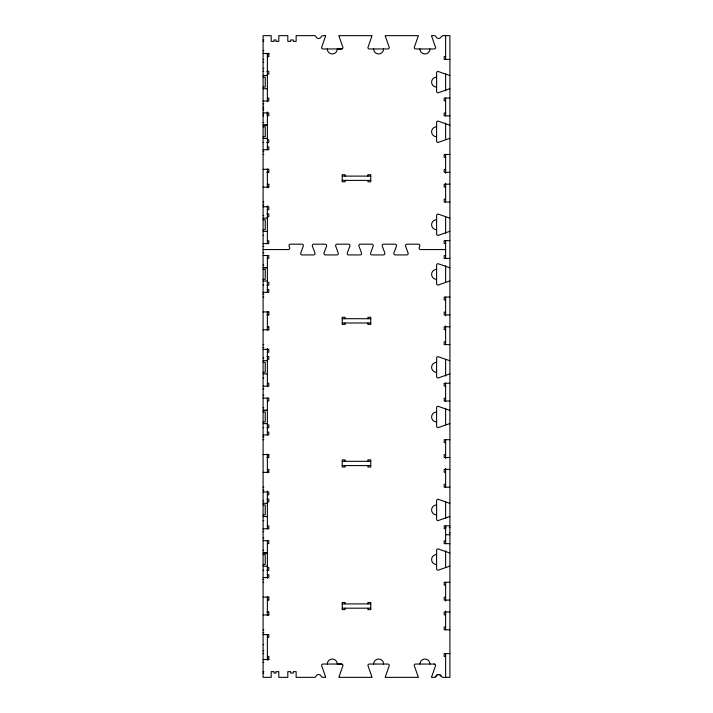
<?xml version="1.0" encoding="UTF-8"?>
<svg xmlns="http://www.w3.org/2000/svg" width="713" height="713" viewBox="0 0 713 713"><rect width="100%" height="100%" fill="white"/><g stroke="black" fill="none" stroke-linecap="round" stroke-linejoin="round"><path stroke-width="1.07" d="M435.696 676.78L436.294 675.648A2.852 2.852 0 0 1 441.276 676.396L442.621 677.35L449.903 677.35L449.903 35.65L442.621 35.65L441.276 36.604A2.852 2.852 0 0 1 435.893 36.604A1.426 1.426 0 0 0 434.547 35.65L431.543 35.65A1.435 1.435 0 0 0 431.606 36.06L435.616 47.53A1.426 1.426 0 0 1 434.19 48.956L415.652 48.956A1.426 1.426 0 0 1 414.226 47.53L418.246 36.06A1.426 1.426 0 0 0 418.308 35.65L385.225 35.65A1.435 1.435 0 0 0 385.278 36.06L389.298 47.53A1.426 1.426 0 0 1 387.872 48.956L369.334 48.956A1.426 1.426 0 0 1 367.908 47.53L371.928 36.06A1.426 1.426 0 0 0 371.981 35.65L338.898 35.65A1.435 1.435 0 0 0 338.96 36.06L342.98 47.53A1.426 1.426 0 0 1 341.554 48.956L323.016 48.956A1.426 1.426 0 0 1 321.59 47.53L325.6 36.06A1.426 1.426 0 0 0 325.663 35.65L322.24 35.712L321.313 36.604A2.852 2.852 0 0 1 315.93 36.604A1.426 1.426 0 0 0 314.585 35.65L296.136 35.65L296.136 41.354L293.284 41.354L293.284 39.928L290.663 39.928L290.663 41.354L287.811 41.354L287.811 35.65L278.801 35.65L278.801 41.354L275.949 41.354L275.949 39.928L274.033 39.928L274.033 41.354L271.181 41.354L271.181 35.65L263.097 35.65L263.097 677.35L271.181 677.35L271.181 671.646L274.033 671.646L274.033 673.072L275.949 673.072L275.949 671.646L278.801 671.646L278.801 677.35L287.811 677.35L287.811 671.646L290.663 671.646L290.663 673.072L293.284 673.072L293.284 671.646L296.136 671.646L296.136 677.35L314.585 677.35A1.426 1.426 0 0 0 315.93 676.396A2.852 2.852 0 0 1 321.313 676.396L322.24 677.288L325.663 677.35A1.426 1.426 0 0 0 325.6 676.94L321.59 665.47A1.426 1.426 0 0 1 323.016 664.044L341.554 664.044A1.426 1.426 0 0 1 342.98 665.47L338.96 676.94A1.435 1.435 0 0 0 338.898 677.35L371.981 677.35A1.426 1.426 0 0 0 371.928 676.94L367.908 665.47A1.426 1.426 0 0 1 369.334 664.044L387.872 664.044A1.426 1.426 0 0 1 389.298 665.47L385.278 676.94A1.435 1.435 0 0 0 385.225 677.35L418.308 677.35A1.426 1.426 0 0 0 418.246 676.94L414.226 665.47A1.426 1.426 0 0 1 415.652 664.044L434.502 664.079M341.812 48.939L337.276 48.956A4.991 4.991 0 0 1 332.285 53.947A4.991 4.991 0 0 1 327.294 48.956M263.097 39.928L263.81 39.928M263.097 41.354L263.81 41.354M263.097 50.623L263.81 50.623M263.097 53.475L268.801 53.475M267.375 53.947L268.801 53.947M267.375 56.327L268.801 56.327L268.801 53.234M267.375 56.568L268.801 56.568M445.625 56.568L444.199 56.568L444.199 59.42L449.903 59.42M263.097 59.42L263.81 59.42M263.097 62.272L263.81 62.272M263.097 68.448L263.81 68.448M263.097 71.3L263.81 71.3M266.903 71.3L268.801 71.3L268.801 74.152L267.375 74.152M263.097 75.444L267.375 75.507M263.097 77.138L265.236 77.138L265.236 87.12L263.097 87.12M263.097 88.742L267.375 88.742M449.903 98.037L444.199 98.037L444.199 100.889L445.625 100.889M267.375 98.153L268.801 98.153L268.801 101.005L263.097 101.005M263.097 103.857L263.81 103.857M263.097 106.95L263.632 106.95M263.097 108.866L263.632 108.866M263.097 110.043L263.81 110.043M263.097 112.895L268.801 112.895L268.801 115.747L267.375 115.747M445.625 113.01L444.199 113.01L444.199 115.862L449.903 115.862M263.097 114.027L263.632 114.027M266.84 114.027L267.375 114.027M263.097 115.862L263.632 115.862M263.097 122.502L263.81 122.502M266.662 125.096L263.097 125.096L267.375 125.158M263.097 126.78L265.236 126.78L265.236 136.762L263.097 136.762M263.097 138.393L267.375 138.456M267.375 139.748L268.801 139.748L268.801 142.6L266.903 142.6M263.097 142.466L263.81 142.466M267.375 146.878L268.801 146.878L268.801 149.73L263.097 149.73M263.097 151.628L263.81 151.628M263.097 154.48L263.81 154.48M449.903 154.48L444.199 154.48L444.199 157.332L445.625 157.332M263.097 169.338L268.801 169.338L268.801 172.305L266.903 172.305M267.375 169.453L268.801 169.453M445.625 169.453L444.199 169.453L444.199 172.305L449.903 172.305M267.375 172.189L268.801 172.189M342.24 176.111L370.76 176.111M342.24 180.389L370.76 180.389M449.903 184.195L444.199 184.195L444.199 187.047L445.625 187.047M267.375 184.311L268.801 184.311M267.375 187.047L268.801 187.047M263.097 187.162L268.801 187.162L268.801 184.195M445.625 199.168L444.199 199.168L444.199 202.02L449.903 202.02M263.097 202.02L263.81 202.02M263.097 204.872L263.81 204.872M263.097 206.77L268.801 206.77L268.801 209.622L267.375 209.622M266.903 213.9L268.801 213.9L268.801 216.752L267.375 216.752M263.097 215.46L263.81 215.46M263.097 218.107L267.375 218.107M263.097 219.738L265.236 219.738L265.236 229.72L263.097 229.72M263.097 231.342L267.375 231.404M263.097 235.424L263.81 235.424M449.903 240.637L444.199 240.637L444.199 243.489L445.625 243.489M267.375 240.753L268.801 240.753L268.801 243.605L263.097 243.605M263.097 246.457L263.81 246.457M263.097 249.55L288.319 249.55A1.426 1.426 0 0 0 289.656 247.634L289.059 246.012A1.426 1.426 0 0 1 290.432 244.176L301.956 244.176A1.426 1.426 0 0 1 303.319 246.012L300.708 253.088A1.426 1.426 0 0 0 302.071 254.924L313.604 254.924A1.426 1.426 0 0 0 314.968 253.088L312.356 246.012A1.426 1.426 0 0 1 313.72 244.176L325.244 244.176A1.426 1.426 0 0 1 326.616 246.012L323.996 253.088A1.426 1.426 0 0 0 325.369 254.924L336.892 254.924A1.426 1.426 0 0 0 338.256 253.088L335.645 246.012A1.426 1.426 0 0 1 337.008 244.176L348.541 244.176A1.426 1.426 0 0 1 349.905 246.012L347.293 253.088A1.426 1.426 0 0 0 348.657 254.924L360.181 254.924A1.426 1.426 0 0 0 361.553 253.088L358.933 246.012A1.426 1.426 0 0 1 360.306 244.176L371.829 244.176A1.426 1.426 0 0 1 373.193 246.012L370.582 253.088A1.426 1.426 0 0 0 371.945 254.924L383.478 254.924A1.426 1.426 0 0 0 384.842 253.088L382.23 246.012A1.426 1.426 0 0 1 383.594 244.176L395.118 244.176A1.426 1.426 0 0 1 396.49 246.012L393.87 253.088A1.426 1.426 0 0 0 395.243 254.924L406.766 254.924A1.426 1.426 0 0 0 408.13 253.088L405.519 246.012A1.426 1.426 0 0 1 406.882 244.176L418.415 244.176A1.426 1.426 0 0 1 419.779 246.012L419.182 247.634A1.426 1.426 0 0 0 420.518 249.55L445.625 249.55M263.097 252.643L263.81 252.643M263.097 255.495L268.801 255.495L268.801 258.347L267.375 258.347M445.625 255.611L444.199 255.611L444.199 258.462L449.903 258.462M263.097 265.102L263.81 265.102M266.662 267.696L263.097 267.696L267.375 267.758M263.097 269.38L265.236 269.38L265.236 279.362L263.097 279.362M263.097 280.993L267.375 281.056M267.375 282.348L268.801 282.348L268.801 285.2L266.903 285.2M263.097 285.066L263.81 285.066M267.375 289.478L268.801 289.478L268.801 292.33L263.097 292.33M263.097 294.228L263.81 294.228M263.097 297.08L263.81 297.08M449.903 297.08L444.199 297.08L444.199 299.932L445.625 299.932M263.097 311.938L268.801 311.938L268.801 314.905L266.903 314.905M267.375 312.053L268.801 312.053M445.625 312.053L444.199 312.053L444.199 314.905L449.903 314.905M267.375 314.789L268.801 314.789M342.24 318.711L370.76 318.711M342.24 322.989L370.76 322.989M449.903 326.795L444.199 326.795L444.199 329.647L445.625 329.647M267.375 326.911L268.801 326.911M267.375 329.647L268.801 329.647M263.097 329.762L268.801 329.762L268.801 326.795M445.625 341.768L444.199 341.768L444.199 344.62L449.903 344.62M263.097 344.62L263.81 344.62M263.097 347.472L263.81 347.472M263.097 349.37L268.801 349.37L268.801 352.222L267.375 352.222M266.903 356.5L268.801 356.5L268.801 359.352L267.375 359.352M263.097 358.06L263.81 358.06M263.097 360.644L267.375 360.707M263.097 362.338L265.236 362.338L265.236 372.32L263.097 372.32M263.097 373.942L267.375 373.942M263.097 378.024L263.81 378.024M449.903 383.238L444.199 383.238L444.199 386.089L445.625 386.089M267.375 383.353L268.801 383.353L268.801 386.205L263.097 386.205M263.097 389.057L263.81 389.057M263.097 395.243L263.81 395.243M263.097 398.095L268.801 398.095L268.801 400.947L267.375 400.947M445.625 398.211L444.199 398.211L444.199 401.062L449.903 401.062M263.097 407.702L263.81 407.702M266.662 410.296L263.097 410.296L267.375 410.358M263.097 411.98L265.236 411.98L265.236 421.962L263.097 421.962M263.097 423.593L267.375 423.656M267.375 424.948L268.801 424.948L268.801 427.8L266.903 427.8M263.097 427.666L263.81 427.666M267.375 432.078L268.801 432.078L268.801 434.93L263.097 434.93M263.097 436.828L263.81 436.828M263.097 439.68L263.81 439.68M449.903 439.68L444.199 439.68L444.199 442.532L445.625 442.532M263.097 454.537L268.801 454.537L268.801 457.505L266.903 457.505M267.375 454.653L268.801 454.653M445.625 454.653L444.199 454.653L444.199 457.505L449.903 457.505M267.375 457.39L268.801 457.39M342.24 461.311L370.76 461.311M342.24 465.589L370.76 465.589M449.903 469.395L444.199 469.395L444.199 472.247L445.625 472.247M267.375 469.51L268.801 469.51M267.375 472.247L268.801 472.247M263.097 472.363L268.801 472.363L268.801 469.395M445.625 484.368L444.199 484.368L444.199 487.22L449.903 487.22M263.097 487.22L263.81 487.22M263.097 490.072L263.81 490.072M263.097 491.97L268.801 491.97L268.801 494.822L267.375 494.822M266.903 499.1L268.801 499.1L268.801 501.952L267.375 501.952M263.097 500.66L263.81 500.66M263.097 503.244L267.375 503.307M263.097 504.938L265.236 504.938L265.236 514.92L263.097 514.92M263.097 516.542L267.375 516.542M263.097 520.624L263.81 520.624M449.903 525.837L444.199 525.837L444.199 528.69L445.625 528.69M267.375 525.953L268.801 525.953L268.801 528.805L263.097 528.805M445.625 527.673L446.16 527.673M449.368 527.673L449.903 527.673M263.097 531.657L263.81 531.657M449.368 532.834L449.903 532.834M445.625 534.75L449.903 534.75M263.097 537.843L263.81 537.843M263.097 540.695L268.801 540.695L268.801 543.547L267.375 543.547M445.625 540.81L444.199 540.81L444.199 543.663L449.903 543.663M263.097 550.302L263.81 550.302M266.662 552.896L263.097 552.896L267.375 552.958M263.097 554.58L265.236 554.58L265.236 564.562L263.097 564.562M263.097 566.193L267.375 566.256M267.375 567.548L268.801 567.548L268.801 570.4L266.903 570.4M263.097 570.266L263.81 570.266M267.375 574.678L268.801 574.678L268.801 577.53L263.097 577.53M263.097 579.428L263.81 579.428M263.097 582.28L263.81 582.28M449.903 582.28L444.199 582.28L444.199 585.132L445.625 585.132M263.097 597.138L268.801 597.138L268.801 600.105M267.375 597.253L268.801 597.253M445.625 597.253L444.199 597.253L444.199 600.105L449.903 600.105M267.375 599.99L268.801 599.99M342.24 603.911L370.76 603.911M342.24 608.189L370.76 608.189M266.903 611.995L268.801 611.995L268.801 614.962L263.097 614.962M449.903 611.995L444.199 611.995L444.199 614.847L445.625 614.847M267.375 612.111L268.801 612.111M267.375 614.847L268.801 614.847M445.625 626.968L444.199 626.968L444.199 629.82L449.903 629.82M263.097 629.82L263.81 629.82M263.097 632.672L263.81 632.672M263.097 634.57L268.801 634.57L268.801 637.422L267.375 637.422M263.097 644.552L263.81 644.552M263.097 650.728L263.81 650.728M263.097 653.58L263.81 653.58M449.903 653.58L444.199 653.58L444.199 656.432L445.625 656.432M267.375 656.432L268.801 656.432M267.375 656.673L268.801 656.673L268.801 659.766M267.375 659.053L268.801 659.053M263.097 659.525L268.801 659.525M263.097 662.377L263.81 662.377M263.097 671.646L263.81 671.646M263.097 673.072L263.81 673.072M341.812 664.061L337.276 664.044A4.991 4.991 0 0 0 332.285 659.053A4.991 4.991 0 0 0 327.294 664.044M445.625 35.65L445.625 59.42M445.625 73.475L445.625 90.845M445.625 98.037L445.625 115.862M445.625 123.099L445.625 139.561M445.625 154.48L445.625 173.277M445.625 183.223L445.625 202.02M445.625 216.939L445.625 233.401M445.625 240.637L445.625 258.462M445.625 265.699L445.625 282.161M445.625 297.08L445.625 315.877M445.625 325.823L445.625 344.62M445.625 359.539L445.625 376.001M445.625 383.238L445.625 401.062M445.625 408.299L445.625 424.761M445.625 439.68L445.625 458.477M445.625 468.423L445.625 487.22M445.625 502.139L445.625 518.601M445.625 525.837L445.625 543.663M445.625 550.899L445.625 567.361M445.625 582.28L445.625 601.077M445.625 610.881L445.625 629.82M445.625 653.58L445.625 677.35M367.908 176.111L367.908 174.685L370.76 174.685L370.76 181.815L367.908 181.815L367.908 180.389M367.908 318.711L367.908 317.285L370.76 317.285L370.76 324.415L367.908 324.415L367.908 322.989M367.908 461.311L367.908 459.885L370.76 459.885L370.76 467.015L367.908 467.015L367.908 465.589M367.908 603.911L367.908 602.485L370.76 602.485L370.76 609.615L367.908 609.615L367.908 608.189M345.092 176.111L345.092 174.685L342.24 174.685L342.24 181.815L345.092 181.815L345.092 180.389M345.092 318.711L345.092 317.285L342.24 317.285L342.24 324.415L345.092 324.415L345.092 322.989M345.092 461.311L345.092 459.885L342.24 459.885L342.24 467.015L345.092 467.015L345.092 465.589M345.092 603.911L345.092 602.485L342.24 602.485L342.24 609.615L345.092 609.615L345.092 608.189M267.375 53.475L267.375 101.718M267.375 111.968L267.375 149.73M267.375 168.856L267.375 187.644M267.375 205.897L267.375 243.605M267.375 255.495L267.375 292.33M267.375 311.456L267.375 330.244M267.375 348.497L267.375 386.205M267.375 398.095L267.375 434.93M267.375 454.056L267.375 472.844M267.375 491.097L267.375 528.805M267.375 540.695L267.375 578.403M267.375 596.656L267.375 615.444M267.375 634.57L267.375 660.265M449.903 410.358A1.435 1.435 0 0 1 449.493 410.296L438.023 406.276A1.426 1.426 0 0 0 436.597 407.702L436.597 426.24A1.426 1.426 0 0 0 438.023 427.666L449.493 423.656A1.426 1.426 0 0 1 449.903 423.593M436.597 421.962A4.991 4.991 0 0 1 431.606 416.971A4.991 4.991 0 0 1 436.597 411.98M449.903 566.193A1.426 1.426 0 0 0 449.493 566.256L438.023 570.266A1.426 1.426 0 0 1 436.597 568.84L436.597 550.302A1.426 1.426 0 0 1 438.023 548.876L449.493 552.896A1.435 1.435 0 0 0 449.903 552.958M449.903 516.542A1.426 1.426 0 0 0 449.493 516.604L438.023 520.624A1.426 1.426 0 0 1 436.597 519.198L436.597 500.66A1.426 1.426 0 0 1 438.023 499.234L449.493 503.244A1.435 1.435 0 0 0 449.903 503.307M436.597 514.92A4.991 4.991 0 0 1 431.606 509.929A4.991 4.991 0 0 1 436.597 504.938M436.597 564.562A4.991 4.991 0 0 1 431.606 559.571A4.991 4.991 0 0 1 436.597 554.58M434.19 664.044A1.426 1.426 0 0 1 435.616 665.47L431.606 676.94A1.435 1.435 0 0 0 431.543 677.35L434.547 677.35A1.426 1.426 0 0 0 435.893 676.396A2.852 2.852 0 0 1 441.276 676.396M419.93 664.044A4.991 4.991 0 0 1 424.921 659.053A4.991 4.991 0 0 1 429.912 664.044M373.612 664.044A4.991 4.991 0 0 1 378.603 659.053A4.991 4.991 0 0 1 383.594 664.044M449.903 373.942A1.426 1.426 0 0 0 449.493 374.004L438.023 378.024A1.426 1.426 0 0 1 436.597 376.598L436.597 358.06A1.426 1.426 0 0 1 438.023 356.634L449.493 360.644A1.435 1.435 0 0 0 449.903 360.707M436.597 372.32A4.991 4.991 0 0 1 431.606 367.329A4.991 4.991 0 0 1 436.597 362.338M449.903 280.993A1.435 1.435 0 0 0 449.493 281.056L438.023 285.066A1.426 1.426 0 0 1 436.597 283.64L436.597 265.102A1.426 1.426 0 0 1 438.023 263.676L449.493 267.696A1.435 1.435 0 0 0 449.903 267.758M449.903 231.342A1.435 1.435 0 0 0 449.493 231.404L438.023 235.424A1.426 1.426 0 0 1 436.597 233.998L436.597 215.46A1.426 1.426 0 0 1 438.023 214.034L449.493 218.044A1.426 1.426 0 0 0 449.903 218.107M436.597 229.72A4.991 4.991 0 0 1 431.606 224.729A4.991 4.991 0 0 1 436.597 219.738M436.597 279.362A4.991 4.991 0 0 1 431.606 274.371A4.991 4.991 0 0 1 436.597 269.38M449.903 138.393A1.426 1.426 0 0 0 449.493 138.456L438.023 142.466A1.426 1.426 0 0 1 436.597 141.04L436.597 122.502A1.426 1.426 0 0 1 438.023 121.076L449.493 125.096A1.435 1.435 0 0 0 449.903 125.158M449.903 88.742A1.426 1.426 0 0 0 449.493 88.804L438.023 92.824A1.426 1.426 0 0 1 436.597 91.398L436.597 72.86A1.426 1.426 0 0 1 438.023 71.434L449.493 75.444A1.435 1.435 0 0 0 449.903 75.507M436.597 87.12A4.991 4.991 0 0 1 431.606 82.129A4.991 4.991 0 0 1 436.597 77.138M436.597 136.762A4.991 4.991 0 0 1 431.606 131.771A4.991 4.991 0 0 1 436.597 126.78M429.912 48.956A4.991 4.991 0 0 1 424.921 53.947A4.991 4.991 0 0 1 419.93 48.956M383.594 48.956A4.991 4.991 0 0 1 378.603 53.947A4.991 4.991 0 0 1 373.612 48.956"/></g></svg>
